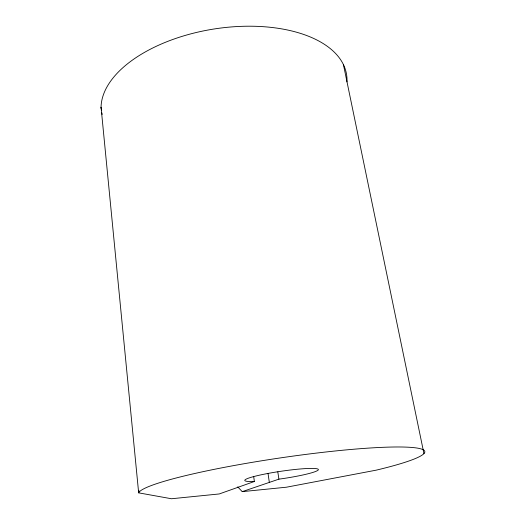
<?xml version="1.0" encoding="UTF-8"?>
<svg xmlns="http://www.w3.org/2000/svg" width="525" height="525" viewBox="0 0 525 525"><rect width="100%" height="100%" fill="white"/><g stroke="black" fill="none" stroke-linecap="round" stroke-linejoin="round"><path stroke-width="0.79" d="M138.882 490.429L138.659 492.857L171.472 498.75L219.253 493.953L254.376 481.484L253.687 476.615M237.733 486.865L242.222 491.643L278.906 479.148L283.329 478.531A37.17 3.76 -8.4 0 0 317.369 468.871A37.17 3.76 -8.4 0 0 266.569 473.708A37.17 3.76 -8.4 0 0 251.403 481.569L254.376 481.484M242.222 491.643L286.427 487.207L376.143 470.17A144.736 14.831 -8.4 0 0 344.065 450.102A144.736 14.831 -8.4 0 0 138.659 492.857L101.056 107.218A124.064 65.802 -9 0 1 226.163 27.418A124.064 65.802 -9 0 1 346.973 81.874M343.462 64.765L423.944 453.607M101.633 110.447L101.056 107.218L101.535 110.453M277.804 471.857L278.906 479.148M101.896 112.882L102.132 114.496M268.032 473.511L269.338 482.409"/></g></svg>
